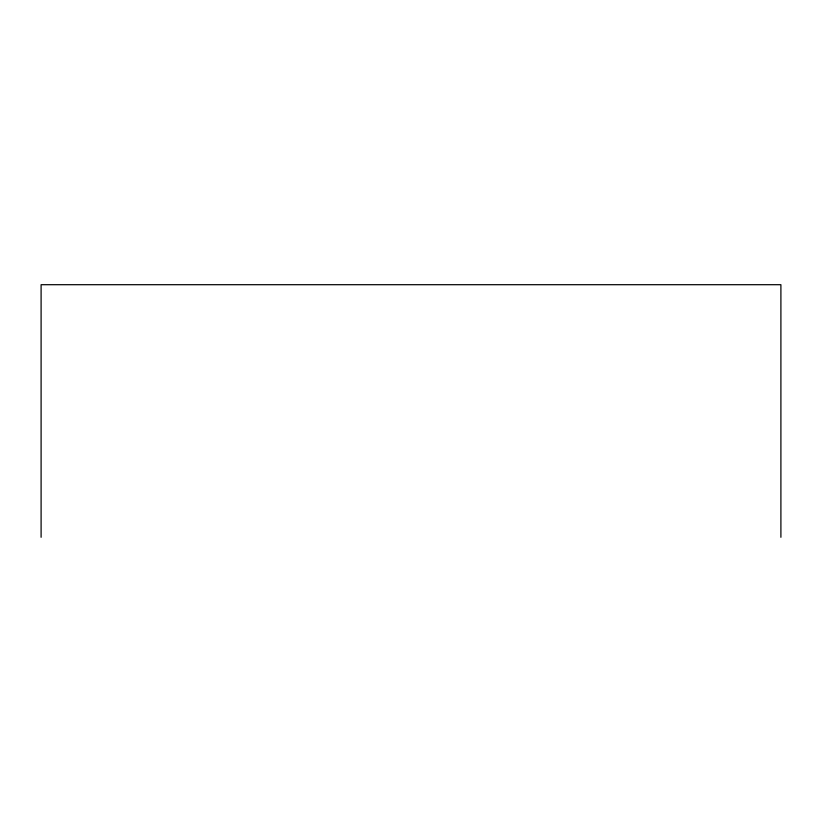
<?xml version="1.0" encoding="UTF-8"?>
<svg xmlns="http://www.w3.org/2000/svg" width="822" height="822" viewBox="0 0 822 822"><rect width="100%" height="100%" fill="white"/><g stroke="black" fill="none" stroke-linecap="round" stroke-linejoin="round"><path stroke-width="1.23" d="M780.9 537.3L780.9 284.7L41.1 284.7L41.1 537.3"/></g></svg>
